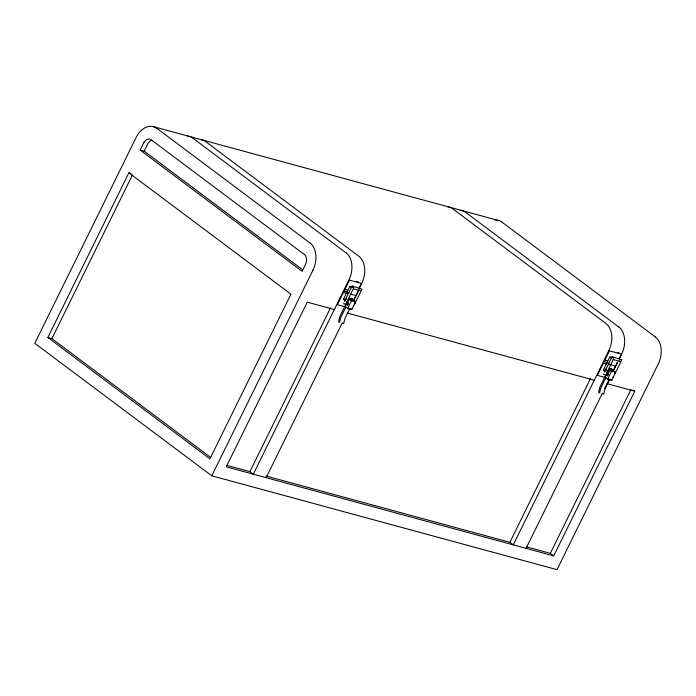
<?xml version="1.0" encoding="UTF-8"?>
<svg xmlns="http://www.w3.org/2000/svg" width="696" height="696" viewBox="0 0 696 696"><rect width="100%" height="100%" fill="white"/><g stroke="black" fill="none" stroke-linecap="round" stroke-linejoin="round"><path stroke-width="1.04" d="M602.814 393.579L603.275 394.293L603.902 393.51A15.608 10.927 -74.8 0 1 605.25 388.481L609.974 378.876M348.183 301.76C346.921 301.316 348.679 299.08 349.035 300.646M355.03 302.49L354.795 303.108M607.747 371.664L608.121 370.898M608.904 371.76L608.939 371.316M614.977 373.404L614.89 372.604M345.895 307.075L341.171 316.671A15.608 10.927 -74.8 0 0 339.822 321.7L338.935 322.405L338.822 320.952A15.608 10.927 -74.8 0 1 340.17 315.923L353.533 288.318M606.66 373.247L613.481 358.997M360.389 290.441L359.293 290.519L358.971 289.814L353.568 300.811M606.26 370.028C606.964 367.41 603.719 370.159 605.842 370.455M356.004 295.539L350.654 294.19M128.864 172.834L290.954 294.173L209.922 458.847L47.841 337.499L128.864 172.834L130.9 173.382M143.959 142.41A7.656 5.359 -74.8 0 1 150.641 139.409L304.926 254.936A7.656 5.359 -74.8 0 1 305.866 263.627L302.142 271.353L140.114 150.049L143.95 142.402M47.841 337.499L51.904 338.604L132.449 174.913M140.114 150.049L144.176 151.154L148.013 143.506A7.656 5.359 -74.8 0 1 151.911 140.287M156.896 128.299A20.602 14.425 -74.8 0 0 136.024 137.686L34.8 343.311L211.767 475.794L312.956 270.144M227 465.415L249.916 471.644L330.461 307.945M345.181 300.602L343.441 299.297L349.818 286.343L352.811 287.161M344.529 301.507L352.054 286.204M350.627 308.65L351.828 309.546L347.704 308.424L351.828 309.546L355.569 301.96L354.629 300.959L351.436 300.837L347.704 308.424L344.894 306.318M358.727 288.944L361.459 283.385L349.479 280.131L337.386 304.7L344.381 306.605M266.124 477.673L342.354 322.744M359.362 288.179L361.711 283.402A20.602 14.425 -74.8 0 0 358.797 256.206L205.624 141.61A20.602 14.425 -74.8 0 0 200.387 139.574M353.168 301.298L358.397 290.676M349.549 309.155L345.303 317.794A15.608 10.927 -74.8 0 0 343.954 322.822L343.476 323.57L342.893 323.266M354.403 304.604L361.981 289.092L352.15 286.1M265.863 475.977L509.863 542.323L590.408 378.633M608.861 350.601L513.265 544.872L509.863 542.323M605.128 371.281L603.388 369.985L609.766 357.022L611.767 357.57M604.476 372.186L612.01 356.883M605.764 375.144L600.117 386.602A15.608 10.927 -74.8 0 0 598.769 391.63L598.891 393.083L599.769 392.387A15.608 10.927 -74.8 0 1 601.127 387.359L605.842 377.754M612.706 370.533L615.516 372.638L614.577 371.647L611.393 371.516L607.652 379.111L604.841 377.006M613.385 370.376L617.422 362.172M619.135 358.701L621.415 354.073L609.426 350.81L597.333 375.388L605.329 377.563M526.072 548.352L602.301 393.431M604.702 388.559L608.974 379.868M613.681 370.315L617.439 362.677M619.318 358.858L621.667 354.081A20.602 14.425 -74.8 0 0 618.744 326.894M611.784 380.233L607.652 379.111L611.784 380.233L621.928 359.771L612.097 356.778M526.768 546.925L550.327 553.329L630.872 389.638M334.341 309.52L307.267 302.16L226.244 466.825L553.729 555.878L634.761 391.204L633.055 389.934M608.87 371.977L607.939 372.36M614.446 374.039L614.899 373.621M343.833 303.047L343.754 303.926L345.033 303.952M603.789 373.735L603.702 374.613L604.981 374.639M353.498 288.77L359.293 290.519M346.277 298.454L345.947 299.637M608.408 372.404L608.817 370.951M606.547 368.993L605.851 370.124M620.345 361.128L619.04 361.111L619.579 361.25M613.385 370.75L612.315 369.532L610.714 369.098L608.835 369.515L607.321 372.586L606.39 372.195M354.629 300.959L351.819 298.854L348.626 298.732L351.436 300.837M353.272 306.562L353.559 306.014M359.632 290.571L358.91 290.058M153.485 126.663L498.728 220.545M356.465 281.549L358.457 282.089M617.413 352.507L619.405 353.046M613.22 359.571L619.24 361.207M344.92 289.388L347.913 290.206M604.867 360.076L607.869 360.893M344.163 290.928L347.165 291.746L348.905 293.042M604.119 361.607L607.112 362.425L609.722 364.382M343.406 292.459L347.4 293.547M603.362 363.147L606.355 363.965M353.438 300.063L352.367 298.845L348.887 298.828L347.374 301.899L346.939 301.751M611.767 369.541L610.157 369.106L612.976 371.212M343.441 299.297L344.163 299.498M603.388 369.985L604.111 370.176M347.417 302.482C346.043 301.281 346.834 303.43 346.617 302.395M606.425 372.908L607.364 373.169M347.147 313L594.297 380.207M607.095 383.687L634.761 391.204M211.767 475.794L557.009 569.667L658.207 364.017A20.602 14.425 -74.8 0 0 655.284 336.829M607.947 373.604L607.756 373.508A1.218 0.853 -74.8 0 0 607.303 373.552M347.991 302.917L347.809 302.83A1.218 0.853 -74.8 0 0 347.13 303.004M610.114 364.634L615.716 366.009M345.573 299.802L345.303 298.593L346.303 298.323M612.236 356.77L613.315 358.318M352.289 286.091L353.368 287.639M502.12 222.233L655.258 336.881M618.718 326.946L465.58 212.297A20.602 14.425 -74.8 0 0 460.343 210.253M452.774 208.817L605.92 323.466A20.602 14.425 -74.8 0 1 608.826 350.575M609.766 357.022L611.506 358.327M612.315 369.532L609.905 368.497L610.714 369.098M610.174 368.341L614.577 371.647M608.574 369.411L611.393 371.516M345.964 252.779L192.827 138.13A20.602 14.425 -74.8 0 0 187.589 136.085M156.87 128.351L310.016 243M349.818 286.343L351.558 287.648M351.567 298.245L352.367 298.845M352.759 299.854L355.569 301.96M350.21 298.419L353.02 300.524M144.176 151.154L302.743 269.865M550.327 553.329L553.729 555.878M249.916 471.644L253.318 474.193L348.913 279.923A20.602 14.425 -74.8 0 0 345.99 252.726M51.904 338.604L210.523 457.35M612.854 376.971L613.359 377.241L613.507 376.701M310.042 242.947A20.602 14.425 -74.8 0 1 312.922 270.118M494.96 220.206A20.602 14.425 -74.8 0 1 502.147 222.181M447.537 206.773A20.602 14.425 -74.8 0 1 452.8 208.756M348 302.934A1.218 0.853 -74.8 0 1 347.93 304.9A1.218 0.853 -74.8 0 1 346.599 304.387M346.991 302.368A1.218 0.853 -74.8 0 1 347.765 303.386A1.218 0.853 -74.8 0 1 346.939 304.726A1.218 0.853 -74.8 0 1 346.016 303.952M607.956 373.613A1.218 0.853 -74.8 0 1 607.773 375.683A1.218 0.853 -74.8 0 1 606.547 374.77M606.494 373.247A1.218 0.853 -74.8 0 1 607.652 373.587A1.218 0.853 -74.8 0 1 607.19 375.24A1.218 0.853 -74.8 0 1 606.033 374.909"/></g></svg>
